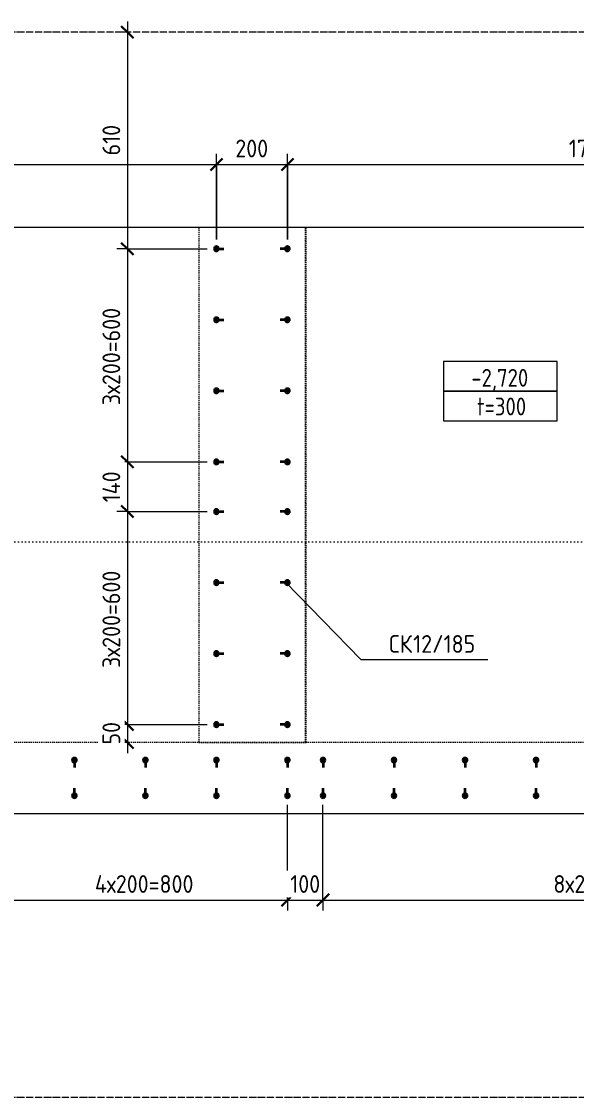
# Model space of a CAD drawing. Header units: millimetres. Extents: x 40349 to 61836, y -34600 to -479.
# Drawn here: x 58239 to 59802, y -34065 to -31035 of the extents above; entities that cross this region are included whole.
import ezdxf

# ---------------------------------------------------------------- set-up
doc = ezdxf.new("R2010")
doc.units = ezdxf.units.MM
for name, pattern in [('01 Штриховая _4 мм_', [6, 3.5, -2.5]), ('02 Штрихпунктирная _20 мм_', [25, 20, -2.5, 0, -2.5]), ('04 Пунктир 10мм', [10, 0, -10])]:
    doc.linetypes.add(name, pattern=pattern)
for name, color, linetype, lineweight in [('AA_Dim', 7, 'Continuous', 9), ('AA_Dim-20', 7, 'Continuous', 9), ('AA_Linii', 7, 'Continuous', 9), ('AA_Razrez', 7, 'Continuous', 9), ('AA_Vinoska', 7, 'Continuous', 9), ('AF_Perekritie', 7, 'Continuous', 20), ('AF_Perekritie_Опалубка', 253, 'Continuous', 20), ('AF_Stena_Опалубка', 253, 'Continuous', 20), ('KR_Armatura', 7, 'Continuous', 20), ('KR_Armatura_Tonkie', 7, 'Continuous', 20), ('KR_Fundament', 7, 'Continuous', 20), ('Оси', 7, 'Continuous', 9)]:
    doc.layers.add(name, color=color, linetype=linetype, lineweight=lineweight)
doc.styles.add('ISOCPEUR', font='isocpeur.TTF', dxfattribs={"width": 0.9, "height": 50})
doc.styles.add('ISOCPEUR_3', font='isocpeur.TTF', dxfattribs={"width": 0.85, "height": 50})
doc.dimstyles.new('01_Точн_3_знака__непрозр__1', dxfattribs={"dimscale": 304.8, "dimtxt": 50.137748, "dimasz": 0.111549, "dimexe": 0.098425, "dimexo": 0.065617, "dimgap": 0.016404, "dimtad": 1, "dimdec": 3, "dimrnd": 0.001, "dimdsep": 46, "dimtxsty": 'ISOCPEUR', "dimblk1": 'OBLIQUE', "dimblk2": 'OBLIQUE', "dimsah": 1, "dimcen": 0.09, "dimdle": 0.098425, "dimazin": 0, "dimtfac": 1, "dimtdec": 4, "dimtix": 1, "dimtmove": 0, "dimatfit": 3, "dimfxl": 1, "dimtvp": 1, "dimtfill": 1, "dimtolj": 1, "dimtzin": 0, "dimlwd": 18, "dimlwe": 18, "dimarcsym": 2})

# ---------------------------------------------------------------- blocks, each defined once
blk = doc.blocks.new('Лестница - Лестница-3665204-ФП_Вып')
at = {"layer": 'AF_Perekritie', "linetype": '01 Штриховая _4 мм_'}
for p, q in [((42842.8, -31615), (42540.1, -31615)), ((42540.1, -31615), (42540.1, -33065)), ((42842.8, -31615), (42840.1, -31615)), ((42840.1, -31615), (42840.1, -33065)), ((42842.8, -33065), (42842.8, -31615)), ((42540.1, -33065), (42842.8, -33065)), ((42840.1, -33065), (42842.8, -33065))]:
    blk.add_line(p, q, dxfattribs=at)
blk = doc.blocks.new('351_Ряд стержней П переменный шаг _НесАрм_РабПлоск_ - Тип 1-3823003-ФП_Вып')
at = {"layer": 'KR_Armatura_Tonkie', "lineweight": 35}
for points in [[(0, 832.5), (-0.2, 834.1), (-0.8, 835.5), (-1.8, 836.7), (-3, 837.7), (-4.4, 838.3), (-6, 838.5), (-7.6, 838.3), (-9, 837.7), (-10.2, 836.7), (-11.2, 835.5), (-11.8, 834.1), (-12, 832.5), (-11.8, 830.9), (-11.2, 829.5), (-10.2, 828.3), (-9, 827.3), (-7.6, 826.7), (-6, 826.5), (-4.1, 826.8), (-3, 827.3), (-1.8, 828.3), (-0.8, 829.5), (-0.2, 830.9)], [(100, 832.5), (99.8, 834.1), (99.2, 835.5), (98.2, 836.7), (97, 837.7), (95.6, 838.3), (94, 838.5), (92.4, 838.3), (91, 837.7), (89.8, 836.7), (88.8, 835.5), (88.2, 834.1), (88, 832.5), (88.2, 830.9), (88.8, 829.5), (89.8, 828.3), (91.2, 827.2), (92.4, 826.7), (94, 826.5), (95.6, 826.7), (97, 827.3), (98.2, 828.3), (99.2, 829.5), (99.8, 830.9)], [(0, 632.5), (-0.2, 634.1), (-0.8, 635.5), (-1.8, 636.7), (-3, 637.7), (-4.4, 638.3), (-6, 638.5), (-7.6, 638.3), (-9, 637.7), (-10.2, 636.7), (-11.2, 635.5), (-11.8, 634.1), (-12, 632.5), (-11.8, 630.9), (-11.2, 629.5), (-10.2, 628.3), (-9, 627.3), (-7.6, 626.7), (-6, 626.5), (-4.1, 626.8), (-3, 627.3), (-1.8, 628.3), (-0.8, 629.5), (-0.2, 630.9)], [(100, 632.5), (99.8, 634.1), (99.2, 635.5), (98.2, 636.7), (97, 637.7), (95.6, 638.3), (94, 638.5), (92.4, 638.3), (91, 637.7), (89.8, 636.7), (88.8, 635.5), (88.2, 634.1), (88, 632.5), (88.2, 630.9), (88.8, 629.5), (89.8, 628.3), (91.1, 627.3), (92.4, 626.7), (94, 626.5), (95.6, 626.7), (97, 627.3), (98.2, 628.3), (99.2, 629.5), (99.8, 630.9)], [(0, 432.5), (-0.2, 434.1), (-0.8, 435.5), (-1.8, 436.7), (-3, 437.7), (-4.4, 438.3), (-6, 438.5), (-7.6, 438.3), (-9, 437.7), (-10.2, 436.7), (-11.2, 435.5), (-11.8, 433.9), (-12, 432.5), (-11.8, 430.9), (-11.2, 429.5), (-10.2, 428.3), (-9, 427.3), (-7.6, 426.7), (-6, 426.5), (-4.1, 426.8), (-3, 427.3), (-1.8, 428.3), (-0.8, 429.5), (-0.2, 430.9)], [(100, 432.5), (99.8, 434.1), (99.2, 435.5), (98.2, 436.7), (97, 437.7), (95.6, 438.3), (94, 438.5), (92.4, 438.3), (91, 437.7), (89.8, 436.7), (88.8, 435.5), (88.2, 433.9), (88, 432.5), (88.2, 430.9), (88.8, 429.5), (89.8, 428.3), (91.2, 427.2), (92.4, 426.7), (94, 426.5), (95.6, 426.7), (97, 427.3), (98.2, 428.3), (99.2, 429.5), (99.8, 430.9)], [(0, 232.5), (-0.2, 234.1), (-0.8, 235.5), (-1.8, 236.7), (-3, 237.7), (-4.4, 238.3), (-6, 238.5), (-7.6, 238.3), (-9, 237.7), (-10.2, 236.7), (-11.2, 235.5), (-11.8, 234.1), (-12, 232.5), (-11.8, 230.9), (-11.2, 229.5), (-10.2, 228.3), (-9, 227.3), (-7.6, 226.7), (-6, 226.5), (-4.1, 226.8), (-3, 227.3), (-1.8, 228.3), (-0.8, 229.5), (-0.2, 230.9)], [(100, 232.5), (99.8, 234.1), (99.2, 235.5), (98.2, 236.7), (97, 237.7), (95.6, 238.3), (94, 238.5), (92.4, 238.3), (91, 237.7), (89.8, 236.7), (88.8, 235.5), (88.2, 234.1), (88, 232.5), (88.2, 230.9), (88.8, 229.5), (89.8, 228.3), (91.2, 227.2), (92.4, 226.7), (94, 226.5), (95.6, 226.7), (97, 227.3), (98.2, 228.3), (99.2, 229.5), (99.8, 230.9)]]:
    blk.add_hatch(color=256, dxfattribs=at).paths.add_polyline_path(points)
at = {"layer": 'KR_Armatura'}
for centre in [(-6, 832.5), (94, 832.5), (-6, 632.5), (94, 632.5), (-6, 432.5), (94, 432.5), (-6, 232.5), (94, 232.5)]:
    blk.add_circle(centre, 6, dxfattribs=at)
at = {"layer": 'KR_Armatura_Tonkie', "lineweight": 35}
for p, q in [((0, 832.5), (15, 832.5)), ((88, 832.5), (73, 832.5)), ((0, 632.5), (15, 632.5)), ((88, 632.5), (73, 632.5)), ((0, 432.5), (15, 432.5)), ((88, 432.5), (73, 432.5)), ((0, 232.5), (15, 232.5)), ((88, 232.5), (73, 232.5))]:
    blk.add_line(p, q, dxfattribs=at)
for centre, start, end in [((-6, 832.5), 360, 180), ((-6, 832.5), 180, 360), ((94, 832.5), 0, 180), ((94, 832.5), 180, 360), ((-6, 632.5), 360, 180), ((94, 632.5), 0, 180), ((-6, 632.5), 180, 360), ((94, 632.5), 180, 360), ((-6, 432.5), 360, 180), ((-6, 432.5), 180, 360), ((94, 432.5), 0, 180), ((94, 432.5), 180, 360), ((-6, 232.5), 360, 180), ((-6, 232.5), 180, 360), ((94, 232.5), 0, 180), ((94, 232.5), 180, 360)]:
    blk.add_arc(centre, 6, start, end, dxfattribs=at)
blk = doc.blocks.new('351_Ряд стержней П переменный шаг _НесАрм_РабПлоск_ - Тип 1-3825517-ФП_Вып')
at = {"layer": 'KR_Armatura_Tonkie', "lineweight": 35}
for points in [[(-6, 664), (-4.4, 664.2), (-3, 664.8), (-1.8, 665.8), (-0.8, 667), (-0.2, 668.4), (0, 670), (-0.5, 672.3), (-0.8, 673), (-1.8, 674.2), (-3, 675.2), (-4.4, 675.8), (-6, 676), (-7.6, 675.8), (-9, 675.2), (-10.2, 674.2), (-11.5, 672.3), (-11.8, 671.6), (-12, 670), (-11.8, 668.4), (-11.2, 667), (-10.2, 665.8), (-9, 664.8), (-7.6, 664.2)], [(194, 664), (195.6, 664.2), (197, 664.8), (198.2, 665.8), (199.2, 667), (199.8, 668.4), (200, 670), (199.5, 672.3), (199.2, 673), (198.2, 674.2), (197, 675.2), (195.6, 675.8), (194, 676), (192.4, 675.8), (191, 675.2), (189.8, 674.2), (188.5, 672.3), (188.2, 671.6), (188, 670), (188.2, 668.4), (188.8, 667), (189.8, 665.8), (191, 664.8), (192.4, 664.2)], [(-6, 464), (-4.4, 464.2), (-3, 464.8), (-1.8, 465.8), (-0.8, 467), (-0.2, 468.4), (0, 470), (-0.2, 471.6), (-0.8, 473), (-1.8, 474.2), (-3, 475.2), (-4.4, 475.8), (-6, 476), (-7.6, 475.8), (-9, 475.2), (-10.2, 474.2), (-11.2, 472.9), (-11.8, 471.6), (-12, 470), (-11.8, 468.4), (-11.2, 467), (-10.2, 465.8), (-9, 464.8), (-7.6, 464.2)], [(194, 464), (195.6, 464.2), (197, 464.8), (198.2, 465.8), (199.2, 467), (199.8, 468.4), (200, 470), (199.8, 471.6), (199.2, 473), (198.2, 474.2), (197, 475.2), (195.6, 475.8), (194, 476), (192.4, 475.8), (191, 475.2), (189.8, 474.2), (188.8, 473), (188.2, 471.6), (188, 470), (188.4, 467.9), (188.8, 467), (189.8, 465.8), (191, 464.8), (192.4, 464.2)], [(-6, 264), (-4.4, 264.2), (-3, 264.8), (-1.8, 265.8), (-0.8, 267), (-0.2, 268.4), (0, 270), (-0.2, 271.6), (-0.8, 273), (-1.8, 274.2), (-3, 275.2), (-4.4, 275.8), (-6, 276), (-7.6, 275.8), (-9, 275.2), (-10.2, 274.2), (-11.2, 272.9), (-11.8, 271.6), (-12, 270), (-11.8, 268.4), (-11.2, 267), (-10.2, 265.8), (-9, 264.8), (-7.6, 264.2)], [(194, 264), (195.6, 264.2), (197, 264.8), (198.2, 265.8), (199.2, 267), (199.8, 268.4), (200, 270), (199.8, 271.6), (199.2, 273), (198.2, 274.2), (197, 275.2), (195.6, 275.8), (194, 276), (192.4, 275.8), (191, 275.2), (189.8, 274.2), (188.8, 273), (188.2, 271.6), (188, 270), (188.2, 268.4), (188.8, 267), (189.8, 265.8), (191, 264.8), (192.4, 264.2)], [(-6, 64), (-4.4, 64.2), (-3, 64.8), (-1.8, 65.8), (-0.8, 67), (-0.2, 68.4), (0, 70), (-0.2, 71.6), (-0.8, 73), (-1.8, 74.2), (-3, 75.2), (-4.4, 75.8), (-6, 76), (-7.6, 75.8), (-9, 75.2), (-10.2, 74.2), (-11.3, 72.8), (-11.8, 71.6), (-12, 70), (-11.8, 68.4), (-11.2, 67), (-10.2, 65.8), (-9, 64.8), (-7.6, 64.2)], [(194, 64), (195.6, 64.2), (197, 64.8), (198.2, 65.8), (199.2, 67), (199.8, 68.4), (200, 70), (199.8, 71.6), (199.2, 73), (198.2, 74.2), (197, 75.2), (195.6, 75.8), (194, 76), (192.4, 75.8), (191, 75.2), (189.8, 74.2), (188.7, 72.8), (188.2, 71.6), (188, 70), (188.2, 68.4), (188.8, 67), (189.8, 65.8), (191, 64.8), (192.4, 64.2)], [(-6, -76), (-4.4, -75.8), (-3, -75.2), (-1.8, -74.2), (-0.8, -73), (-0.2, -71.6), (0, -70), (-0.2, -68.4), (-0.8, -67), (-1.8, -65.8), (-3, -64.8), (-4.4, -64.2), (-6, -64), (-7.6, -64.2), (-9, -64.8), (-10.2, -65.8), (-11.2, -67.1), (-11.8, -68.4), (-12, -70), (-11.8, -71.6), (-11.2, -73), (-10.2, -74.2), (-9, -75.2), (-7.6, -75.8)], [(194, -76), (195.6, -75.8), (197, -75.2), (198.2, -74.2), (199.2, -73), (199.8, -71.6), (200, -70), (199.8, -68.4), (199.2, -67), (198.2, -65.8), (197, -64.8), (195.6, -64.2), (194, -64), (192.4, -64.2), (191, -64.8), (189.8, -65.8), (188.8, -67), (188.2, -68.4), (188, -70), (188.2, -71.6), (188.8, -73), (189.8, -74.2), (191, -75.2), (192.4, -75.8)], [(-6, -276), (-4.4, -275.8), (-3, -275.2), (-1.8, -274.2), (-0.8, -273), (-0.2, -271.6), (0, -270), (-0.5, -267.8), (-0.8, -267), (-1.8, -265.8), (-3, -264.8), (-4.4, -264.2), (-6, -264), (-7.6, -264.2), (-9, -264.8), (-10.2, -265.8), (-11.2, -267.1), (-11.8, -268.4), (-12, -270), (-11.8, -271.6), (-11.2, -273), (-10.2, -274.2), (-9, -275.2), (-7.6, -275.8)], [(194, -276), (195.6, -275.8), (197, -275.2), (198.2, -274.2), (199.2, -273), (199.8, -271.6), (200, -270), (199.5, -267.8), (199.2, -267), (198.2, -265.8), (197, -264.8), (195.6, -264.2), (194, -264), (192.4, -264.2), (191, -264.8), (189.8, -265.8), (188.5, -267.8), (188.2, -268.4), (188, -270), (188.2, -271.6), (188.8, -273), (189.8, -274.2), (191, -275.2), (192.4, -275.8)], [(-6, -476), (-4.4, -475.8), (-3, -475.2), (-1.8, -474.2), (-0.8, -473), (-0.2, -471.6), (0, -470), (-0.2, -468.4), (-0.8, -467), (-1.8, -465.8), (-3, -464.8), (-4.4, -464.2), (-6, -464), (-7.6, -464.2), (-9, -464.8), (-10.2, -465.8), (-11.2, -467), (-11.8, -468.4), (-12, -470), (-11.6, -472.1), (-11.2, -473), (-10.2, -474.2), (-9, -475.2), (-7.6, -475.8)], [(194, -476), (195.6, -475.8), (197, -475.2), (198.2, -474.2), (199.2, -473), (199.8, -471.6), (200, -470), (199.8, -468.4), (199.2, -467), (198.2, -465.8), (197, -464.8), (195.6, -464.2), (194, -464), (192.4, -464.2), (191, -464.8), (189.8, -465.8), (188.8, -467), (188.2, -468.4), (188, -470), (188.4, -472.1), (188.8, -473), (189.8, -474.2), (191, -475.2), (192.4, -475.8)], [(-6, -676), (-4.4, -675.8), (-3, -675.2), (-1.8, -674.2), (-0.8, -673), (-0.2, -671.6), (0, -670), (-0.2, -668.4), (-0.8, -667), (-1.8, -665.8), (-3, -664.8), (-4.4, -664.2), (-6, -664), (-7.6, -664.2), (-9, -664.8), (-10.2, -665.8), (-11.2, -667.1), (-11.8, -668.4), (-12, -670), (-11.8, -671.6), (-11.2, -673), (-10.2, -674.2), (-9, -675.2), (-7.6, -675.8)], [(194, -676), (195.6, -675.8), (197, -675.2), (198.2, -674.2), (199.2, -673), (199.8, -671.6), (200, -670), (199.8, -668.4), (199.2, -667), (198.2, -665.8), (197, -664.8), (195.6, -664.2), (194, -664), (192.4, -664.2), (191, -664.8), (189.8, -665.8), (188.8, -667), (188.2, -668.4), (188, -670), (188.2, -671.6), (188.8, -673), (189.8, -674.2), (191, -675.2), (192.4, -675.8)]]:
    blk.add_hatch(color=256, dxfattribs=at).paths.add_polyline_path(points)
at = {"layer": 'KR_Armatura'}
for centre in [(-6, 670), (194, 670), (-6, 470), (194, 470), (-6, 270), (194, 270), (-6, 70), (194, 70), (-6, -70), (194, -70), (-6, -270), (194, -270), (-6, -470), (194, -470), (-6, -670), (194, -670)]:
    blk.add_circle(centre, 6, dxfattribs=at)
at = {"layer": 'KR_Armatura_Tonkie', "lineweight": 35}
for p, q in [((0, 670), (15, 670)), ((188, 670), (173, 670)), ((0, 470), (15, 470)), ((188, 470), (173, 470)), ((0, 270), (15, 270)), ((188, 270), (173, 270)), ((0, 70), (15, 70)), ((188, 70), (173, 70)), ((0, -70), (15, -70)), ((188, -70), (173, -70)), ((0, -270), (15, -270)), ((188, -270), (173, -270)), ((0, -470), (15, -470)), ((188, -470), (173, -470)), ((0, -670), (15, -670)), ((188, -670), (173, -670))]:
    blk.add_line(p, q, dxfattribs=at)
for centre, start, end in [((-6, 670), 360, 180), ((-6, 670), 180, 360), ((194, 670), 0, 180), ((194, 670), 180, 360), ((-6, 470), 360, 180), ((-6, 470), 180, 360), ((194, 470), 0, 180), ((194, 470), 180, 360), ((-6, 270), 360, 180), ((194, 270), 0, 180), ((-6, 270), 180, 360), ((194, 270), 180, 360), ((-6, 70), 360, 180), ((-6, 70), 180, 360), ((194, 70), 0, 180), ((194, 70), 180, 360), ((-6, -70), 360, 180), ((-6, -70), 180, 360), ((194, -70), 0, 180), ((194, -70), 180, 360), ((-6, -270), 360, 180), ((-6, -270), 180, 360), ((194, -270), 0, 180), ((194, -270), 180, 0), ((-6, -470), 360, 180), ((-6, -470), 180, 360), ((194, -470), 0, 180), ((194, -470), 180, 360), ((-6, -670), 360, 180), ((194, -670), 0, 180), ((-6, -670), 180, 360), ((194, -670), 180, 360)]:
    blk.add_arc(centre, 6, start, end, dxfattribs=at)
blk = doc.blocks.new('351_Ряд стержней П переменный шаг _НесАрм_РабПлоск_ - Тип 1-3822415-ФП_Вып')
at = {"layer": 'KR_Armatura_Tonkie', "lineweight": 35}
for points in [[(0, -250), (-0.2, -248.4), (-0.8, -247), (-1.8, -245.8), (-3, -244.8), (-4.4, -244.2), (-6, -244), (-7.6, -244.2), (-9, -244.8), (-10.2, -245.8), (-11.2, -247), (-11.8, -248.4), (-12, -250), (-11.8, -251.6), (-11.2, -253), (-10.2, -254.2), (-9, -255.2), (-7.6, -255.8), (-6, -256), (-4.1, -255.7), (-3, -255.2), (-1.8, -254.2), (-0.7, -252.9), (-0.2, -251.6)], [(100, -250), (99.8, -248.4), (99.2, -247), (98.2, -245.8), (97, -244.8), (95.6, -244.2), (94, -244), (92.4, -244.2), (91, -244.8), (89.8, -245.8), (88.8, -247), (88.2, -248.4), (88, -250), (88.2, -251.6), (88.8, -253), (89.8, -254.2), (91, -255.2), (92.4, -255.8), (94, -256), (95.6, -255.8), (97, -255.2), (98.2, -254.2), (99.3, -252.9), (99.8, -251.6)], [(0, -450), (-0.2, -448.4), (-0.8, -447), (-1.8, -445.8), (-3, -444.8), (-4.4, -444.2), (-6, -444), (-7.6, -444.2), (-9, -444.8), (-10.2, -445.8), (-11.2, -447), (-11.8, -448.4), (-12, -450), (-11.8, -451.6), (-11.2, -453), (-10.2, -454.2), (-9, -455.2), (-7.6, -455.8), (-6, -456), (-4.1, -455.7), (-3, -455.2), (-1.8, -454.2), (-0.8, -453), (-0.2, -451.6)], [(100, -450), (99.8, -448.4), (99.2, -447), (98.2, -445.8), (97, -444.8), (95.6, -444.2), (94, -444), (92.4, -444.2), (91, -444.8), (89.4, -446.2), (88.8, -447), (88.2, -448.4), (88, -450), (88.2, -451.6), (88.8, -453), (89.8, -454.2), (91.2, -455.3), (92.4, -455.8), (94, -456), (95.6, -455.8), (97, -455.2), (98.2, -454.2), (99.2, -453), (99.8, -451.6)], [(0, -650), (-0.2, -648.4), (-0.8, -647), (-1.8, -645.8), (-3, -644.8), (-4.4, -644.2), (-6, -644), (-7.6, -644.2), (-9, -644.8), (-10.2, -645.8), (-11.2, -647), (-11.8, -648.4), (-12, -650), (-11.8, -651.6), (-11.2, -653), (-10.2, -654.2), (-9, -655.2), (-7.6, -655.8), (-6, -656), (-4.1, -655.7), (-3, -655.2), (-1.8, -654.2), (-0.8, -653), (-0.2, -651.6)], [(100, -650), (99.8, -648.4), (99.2, -647), (98.2, -645.8), (97, -644.8), (95.6, -644.2), (94, -644), (92.4, -644.2), (91, -644.8), (89.8, -645.8), (88.8, -647), (88.2, -648.4), (88, -650), (88.2, -651.6), (88.8, -653), (89.8, -654.2), (91.2, -655.3), (92.4, -655.8), (94, -656), (95.6, -655.8), (97, -655.2), (98.2, -654.2), (99.2, -653), (99.8, -651.6)], [(0, -850), (-0.2, -848.4), (-0.8, -847), (-1.8, -845.8), (-3, -844.8), (-4.4, -844.2), (-6, -844), (-7.6, -844.2), (-9, -844.8), (-10.2, -845.8), (-11.2, -847), (-11.8, -848.4), (-12, -850), (-11.8, -851.6), (-11.2, -853), (-10.2, -854.2), (-9, -855.2), (-7.6, -855.8), (-6, -856), (-4.1, -855.7), (-3, -855.2), (-1.8, -854.2), (-0.8, -853), (-0.2, -851.6)], [(100, -850), (99.8, -848.4), (99.2, -847), (98.2, -845.8), (97, -844.8), (95.6, -844.2), (94, -844), (92.4, -844.2), (91, -844.8), (89.8, -845.8), (88.8, -847), (88.2, -848.4), (88, -850), (88.2, -851.6), (88.8, -853), (90, -854.4), (91, -855.2), (92.4, -855.8), (94, -856), (95.6, -855.8), (97, -855.2), (98.2, -854.2), (99.2, -853), (99.8, -851.6)]]:
    blk.add_hatch(color=256, dxfattribs=at).paths.add_polyline_path(points)
at = {"layer": 'KR_Armatura'}
for centre in [(-6, -250), (94, -250), (-6, -450), (94, -450), (-6, -650), (94, -650), (-6, -850), (94, -850)]:
    blk.add_circle(centre, 6, dxfattribs=at)
at = {"layer": 'KR_Armatura_Tonkie', "lineweight": 35}
for p, q in [((0, -250), (15, -250)), ((88, -250), (73, -250)), ((0, -450), (15, -450)), ((88, -450), (73, -450)), ((0, -650), (15, -650)), ((88, -650), (73, -650)), ((0, -850), (15, -850)), ((88, -850), (73, -850))]:
    blk.add_line(p, q, dxfattribs=at)
for centre, start, end in [((-6, -250), 360, 180), ((-6, -250), 180, 360), ((94, -250), 0, 180), ((94, -250), 180, 360), ((-6, -450), 360, 180), ((-6, -450), 180, 360), ((94, -450), 0, 180), ((94, -450), 180, 360), ((-6, -650), 360, 180), ((-6, -650), 180, 360), ((94, -650), 0, 180), ((94, -650), 180, 360), ((-6, -850), 360, 180), ((94, -850), 0, 180), ((-6, -850), 180, 360), ((94, -850), 180, 360)]:
    blk.add_arc(centre, 6, start, end, dxfattribs=at)
blk = doc.blocks.new('DIMBLOCK72-ФП_Вып')
at = {"layer": 'AA_Dim-20', "lineweight": 18}
for p, q in [((58188, -33508.9), (58188, -33241)), ((58988, -33508.9), (58988, -33241)), ((59088, -33508.9), (59088, -33241)), ((58188, -33508.9), (58988, -33508.9)), ((58188, -33508.9), (58188, -33538.9)), ((58988, -33508.9), (58988, -33538.9)), ((59088, -33508.9), (59088, -33538.9))]:
    blk.add_line(p, q, dxfattribs=at)
at = {"layer": 'AA_Dim-20', "lineweight": 30}
for p, q in [((58188, -33508.9), (58171, -33525.9)), ((58188, -33508.9), (58205, -33491.9)), ((58988, -33508.9), (58971, -33525.9)), ((58988, -33508.9), (59005, -33491.9)), ((59088, -33508.9), (59071, -33525.9)), ((59088, -33508.9), (59105, -33491.9))]:
    blk.add_line(p, q, dxfattribs=at)
at = {"layer": 'AA_Dim-20', "color": 0, "lineweight": 18, "insert": (58445.7, -33438.8), "char_height": 50, "width": 341.693, "attachment_point": 1, "line_spacing_factor": 1.135194, "style": 'ISOCPEUR', "bg_fill": 3, "box_fill_scale": 1.25, "bg_fill_color": 256, "bg_fill_true_color": 13158600, "bg_fill_transparency": 0}
blk.add_mtext('4х200=800', dxfattribs=at)
blk = doc.blocks.new('_None')
blk = doc.blocks.new('DIMBLOCK73-ФП_Вып')
at = {"layer": 'AA_Dim-20', "lineweight": 18}
for p, q in [((58988, -33508.9), (58988, -33241)), ((59088, -33508.9), (59088, -33241)), ((58988, -33508.9), (59088, -33508.9)), ((58988, -33508.9), (58988, -33538.9)), ((59088, -33508.9), (59088, -33538.9))]:
    blk.add_line(p, q, dxfattribs=at)
at = {"layer": 'AA_Dim-20', "lineweight": 30}
for p, q in [((58988, -33508.9), (58971, -33525.9)), ((58988, -33508.9), (59005, -33491.9)), ((59088, -33508.9), (59071, -33525.9)), ((59088, -33508.9), (59105, -33491.9))]:
    blk.add_line(p, q, dxfattribs=at)
at = {"layer": 'AA_Dim-20', "color": 0, "lineweight": 18, "insert": (58995.9, -33438.8), "char_height": 50, "width": 101.032, "attachment_point": 1, "line_spacing_factor": 1.135194, "style": 'ISOCPEUR', "bg_fill": 3, "box_fill_scale": 1.25, "bg_fill_color": 256, "bg_fill_true_color": 13158600, "bg_fill_transparency": 0}
blk.add_mtext('100', dxfattribs=at)
blk = doc.blocks.new('DIMBLOCK74-ФП_Вып')
at = {"layer": 'AA_Dim-20', "lineweight": 18}
for p, q in [((59088, -33508.9), (59088, -33241)), ((60688, -33508.9), (60688, -33241)), ((60788, -33508.9), (60788, -33241)), ((59088, -33508.9), (60688, -33508.9)), ((59088, -33508.9), (59088, -33538.9)), ((60688, -33508.9), (60688, -33538.9)), ((60788, -33508.9), (60788, -33538.9))]:
    blk.add_line(p, q, dxfattribs=at)
at = {"layer": 'AA_Dim-20', "lineweight": 30}
for p, q in [((59088, -33508.9), (59071, -33525.9)), ((59088, -33508.9), (59105, -33491.9)), ((60688, -33508.9), (60671, -33525.9)), ((60688, -33508.9), (60705, -33491.9)), ((60788, -33508.9), (60771, -33525.9)), ((60788, -33508.9), (60805, -33491.9))]:
    blk.add_line(p, q, dxfattribs=at)
at = {"layer": 'AA_Dim-20', "color": 0, "lineweight": 18, "insert": (59736.7, -33438.8), "char_height": 50, "width": 363.262, "attachment_point": 1, "line_spacing_factor": 1.135194, "style": 'ISOCPEUR', "bg_fill": 3, "box_fill_scale": 1.25, "bg_fill_color": 256, "bg_fill_true_color": 13158600, "bg_fill_transparency": 0}
blk.add_mtext('8х200=1600', dxfattribs=at)
blk = doc.blocks.new('DIMBLOCK77-ФП_Вып')
at = {"layer": 'AA_Dim-20', "lineweight": 30}
for p, q in [((58537.1, -31065), (58520.1, -31048)), ((58537.1, -31065), (58554.1, -31082)), ((58537.1, -31675), (58520.1, -31658)), ((58537.1, -31675), (58554.1, -31692))]:
    blk.add_line(p, q, dxfattribs=at)
at = {"layer": 'AA_Dim-20', "lineweight": 18}
for p, q in [((58537.1, -31035), (58537.1, -31675)), ((58537.1, -31065), (58507.1, -31065)), ((58537.1, -31065), (58541.2, -31065)), ((58537.1, -31675), (58507.1, -31675)), ((58537.1, -31675), (58762, -31675))]:
    blk.add_line(p, q, dxfattribs=at)
at = {"layer": 'AA_Dim-20', "color": 0, "lineweight": 18, "insert": (58467, -31412.1), "char_height": 50, "width": 101.032, "attachment_point": 1, "rotation": 90, "line_spacing_factor": 1.135194, "style": 'ISOCPEUR', "bg_fill": 3, "box_fill_scale": 1.25, "bg_fill_color": 256, "bg_fill_true_color": 13158600, "bg_fill_transparency": 0}
blk.add_mtext('610', dxfattribs=at)
blk = doc.blocks.new('DIMBLOCK78-ФП_Вып')
at = {"layer": 'AA_Dim-20', "lineweight": 30}
for p, q in [((58537.1, -31675), (58520.1, -31658)), ((58537.1, -31675), (58554.1, -31692)), ((58537.1, -32275), (58520.1, -32258)), ((58537.1, -32275), (58554.1, -32292)), ((58537.1, -32415), (58520.1, -32398)), ((58537.1, -32415), (58554.1, -32432))]:
    blk.add_line(p, q, dxfattribs=at)
at = {"layer": 'AA_Dim-20', "lineweight": 18}
for p, q in [((58537.1, -31675), (58507.1, -31675)), ((58537.1, -31675), (58537.1, -32275)), ((58537.1, -31675), (58762, -31675)), ((58537.1, -32275), (58507.1, -32275)), ((58537.1, -32275), (58762, -32275)), ((58537.1, -32415), (58507.1, -32415)), ((58537.1, -32415), (58762, -32415))]:
    blk.add_line(p, q, dxfattribs=at)
at = {"layer": 'AA_Dim-20', "color": 0, "lineweight": 18, "insert": (58467, -32115.5), "char_height": 50, "width": 337.153, "attachment_point": 1, "rotation": 90, "line_spacing_factor": 1.135194, "style": 'ISOCPEUR', "bg_fill": 3, "box_fill_scale": 1.25, "bg_fill_color": 256, "bg_fill_true_color": 13158600, "bg_fill_transparency": 0}
blk.add_mtext('3х200=600', dxfattribs=at)
blk = doc.blocks.new('DIMBLOCK79-ФП_Вып')
at = {"layer": 'AA_Dim-20', "lineweight": 30}
for p, q in [((58537.1, -32275), (58520.1, -32258)), ((58537.1, -32275), (58554.1, -32292)), ((58537.1, -32415), (58520.1, -32398)), ((58537.1, -32415), (58554.1, -32432))]:
    blk.add_line(p, q, dxfattribs=at)
at = {"layer": 'AA_Dim-20', "lineweight": 18}
for p, q in [((58537.1, -32275), (58507.1, -32275)), ((58537.1, -32275), (58537.1, -32415)), ((58537.1, -32275), (58762, -32275)), ((58537.1, -32415), (58507.1, -32415)), ((58537.1, -32415), (58762, -32415))]:
    blk.add_line(p, q, dxfattribs=at)
at = {"layer": 'AA_Dim-20', "color": 0, "lineweight": 18, "insert": (58467, -32389), "char_height": 50, "width": 105.573, "attachment_point": 1, "rotation": 90, "line_spacing_factor": 1.135194, "style": 'ISOCPEUR', "bg_fill": 3, "box_fill_scale": 1.25, "bg_fill_color": 256, "bg_fill_true_color": 13158600, "bg_fill_transparency": 0}
blk.add_mtext('140', dxfattribs=at)
blk = doc.blocks.new('DIMBLOCK80-ФП_Вып')
at = {"layer": 'AA_Dim-20', "lineweight": 18}
for p, q in [((58537.1, -32415), (58507.1, -32415)), ((58537.1, -32415), (58537.1, -33015)), ((58537.1, -32415), (58762, -32415)), ((58537.1, -33015), (58507.1, -33015)), ((58537.1, -33015), (58762, -33015)), ((58537.1, -33065), (58507.1, -33065)), ((58537.1, -33065), (58541.2, -33065))]:
    blk.add_line(p, q, dxfattribs=at)
at = {"layer": 'AA_Dim-20', "lineweight": 30}
for p, q in [((58537.1, -32415), (58520.1, -32398)), ((58537.1, -32415), (58554.1, -32432)), ((58537.1, -33015), (58520.1, -32998)), ((58537.1, -33015), (58554.1, -33032)), ((58537.1, -33065), (58520.1, -33048)), ((58537.1, -33065), (58554.1, -33082))]:
    blk.add_line(p, q, dxfattribs=at)
at = {"layer": 'AA_Dim-20', "color": 0, "lineweight": 18, "insert": (58467, -32855.5), "char_height": 50, "width": 337.153, "attachment_point": 1, "rotation": 90, "line_spacing_factor": 1.135194, "style": 'ISOCPEUR', "bg_fill": 3, "box_fill_scale": 1.25, "bg_fill_color": 256, "bg_fill_true_color": 13158600, "bg_fill_transparency": 0}
blk.add_mtext('3х200=600', dxfattribs=at)
blk = doc.blocks.new('DIMBLOCK81-ФП_Вып')
at = {"layer": 'AA_Dim-20', "lineweight": 18}
for p, q in [((58537.1, -33015), (58507.1, -33015)), ((58537.1, -33015), (58537.1, -33095)), ((58537.1, -33015), (58762, -33015)), ((58537.1, -33065), (58507.1, -33065)), ((58537.1, -33065), (58541.2, -33065))]:
    blk.add_line(p, q, dxfattribs=at)
at = {"layer": 'AA_Dim-20', "lineweight": 30}
for p, q in [((58537.1, -33015), (58520.1, -32998)), ((58537.1, -33015), (58554.1, -33032)), ((58537.1, -33065), (58520.1, -33048)), ((58537.1, -33065), (58554.1, -33082))]:
    blk.add_line(p, q, dxfattribs=at)
at = {"layer": 'AA_Dim-20', "color": 0, "lineweight": 18, "insert": (58467, -33071.2), "char_height": 50, "width": 74.923, "attachment_point": 1, "rotation": 90, "line_spacing_factor": 1.135194, "style": 'ISOCPEUR', "bg_fill": 3, "box_fill_scale": 1.25, "bg_fill_color": 256, "bg_fill_true_color": 13158600, "bg_fill_transparency": 0}
blk.add_mtext('50', dxfattribs=at)
blk = doc.blocks.new('042_М_ФундПлиты_ТолщинаОтметка - 042_М_ФундПлиты_ТолщинаОтметка-647274-ФП_Вып')
at = {"layer": 'AA_Vinoska'}
for p, q in [((8, 4.17), (-8, 4.17)), ((-8, 4.17), (-8, 0)), ((8, 0), (8, 4.17)), ((8, 0), (-8, 0)), ((-8, 0), (-8, -4.17)), ((-8, 0), (8, 0)), ((8, -4.17), (8, 0)), ((-8, -4.17), (8, -4.17))]:
    blk.add_line(p, q, dxfattribs=at)
blk = doc.blocks.new('DIMBLOCK96-ФП_Вып')
at = {"layer": 'AA_Dim-20', "lineweight": 18}
for p, q in [((57423, -31649), (57423, -31407.6)), ((58788, -31649), (58788, -31407.6)), ((57423, -31437.6), (58788, -31437.6)), ((57423, -31437.6), (57423, -31649)), ((58788, -31437.6), (58788, -31649))]:
    blk.add_line(p, q, dxfattribs=at)
at = {"layer": 'AA_Dim-20', "lineweight": 30}
for p, q in [((57423, -31437.6), (57440, -31420.6)), ((58788, -31437.6), (58805, -31420.6)), ((57423, -31437.6), (57406, -31454.6)), ((58788, -31437.6), (58771, -31454.6))]:
    blk.add_line(p, q, dxfattribs=at)
at = {"layer": 'AA_Dim-20', "color": 0, "lineweight": 18, "insert": (58047.8, -31367.5), "char_height": 50, "width": 138.494, "attachment_point": 1, "line_spacing_factor": 1.135194, "style": 'ISOCPEUR', "bg_fill": 3, "box_fill_scale": 1.25, "bg_fill_color": 256, "bg_fill_true_color": 13158600, "bg_fill_transparency": 0}
blk.add_mtext('1365', dxfattribs=at)
blk = doc.blocks.new('_Oblique')
at = {"color": 0, "linetype": 'ByBlock', "lineweight": -2}
blk.add_line((-0.5, -0.5), (0.5, 0.5), dxfattribs=at)
blk = doc.blocks.new('DIMBLOCK97-ФП_Вып')
at = {"layer": 'AA_Dim-20', "lineweight": 18}
for p, q in [((58788, -31649), (58788, -31407.6)), ((58988, -31649), (58988, -31407.6)), ((58788, -31437.6), (58988, -31437.6)), ((58788, -31437.6), (58788, -31649)), ((58988, -31437.6), (58988, -31649))]:
    blk.add_line(p, q, dxfattribs=at)
at = {"layer": 'AA_Dim-20', "lineweight": 30}
for p, q in [((58788, -31437.6), (58805, -31420.6)), ((58988, -31437.6), (59005, -31420.6)), ((58788, -31437.6), (58771, -31454.6)), ((58988, -31437.6), (58971, -31454.6))]:
    blk.add_line(p, q, dxfattribs=at)
at = {"layer": 'AA_Dim-20', "color": 0, "lineweight": 18, "insert": (58841.2, -31367.5), "char_height": 50, "width": 112.384, "attachment_point": 1, "line_spacing_factor": 1.135194, "style": 'ISOCPEUR', "bg_fill": 3, "box_fill_scale": 1.25, "bg_fill_color": 256, "bg_fill_true_color": 13158600, "bg_fill_transparency": 0}
blk.add_mtext('200', dxfattribs=at)
blk = doc.blocks.new('DIMBLOCK98-ФП_Вып')
at = {"layer": 'AA_Dim-20', "lineweight": 18}
for p, q in [((58988, -31649), (58988, -31407.6)), ((60688, -31649), (60688, -31407.6)), ((58988, -31437.6), (60688, -31437.6)), ((58988, -31437.6), (58988, -31649)), ((60688, -31437.6), (60688, -31649))]:
    blk.add_line(p, q, dxfattribs=at)
at = {"layer": 'AA_Dim-20', "lineweight": 30}
for p, q in [((58988, -31437.6), (59005, -31420.6)), ((60688, -31437.6), (60705, -31420.6)), ((58988, -31437.6), (58971, -31454.6)), ((60688, -31437.6), (60671, -31454.6))]:
    blk.add_line(p, q, dxfattribs=at)
at = {"layer": 'AA_Dim-20', "color": 0, "lineweight": 18, "insert": (59780.3, -31367.5), "char_height": 50, "width": 138.494, "attachment_point": 1, "line_spacing_factor": 1.135194, "style": 'ISOCPEUR', "bg_fill": 3, "box_fill_scale": 1.25, "bg_fill_color": 256, "bg_fill_true_color": 13158600, "bg_fill_transparency": 0}
blk.add_mtext('1700', dxfattribs=at)
blk = doc.blocks.new('042_М_Арматуры - Диам длина поз _ Комментарий-2260297-ФП_Вып')
at = {"layer": 'AA_Vinoska'}
blk.add_line((-8, 0), (8, 0), dxfattribs=at)

msp = doc.modelspace()

# ---------------------------------------------------------------- linework, layer by layer
at = {"layer": 'AA_Linii', "lineweight": 20}
for p, q in [((58788.0452, -31629), (58788.0452, -31631)), ((58988.0452, -31629), (58988.0452, -31631)), ((58788.0452, -31669), (58788.0452, -31681)), ((58988.0452, -31669), (58988.0452, -31681))]:
    msp.add_line(p, q, dxfattribs=at)
at = {"layer": 'AA_Razrez', "linetype": '04 Пунктир 10мм'}
msp.add_line((56533.6956, -32500.466), (61297.6404, -32500.466), dxfattribs=at)
at = {"layer": 'AA_Vinoska'}
for p, q in [((58982.5799, -32613.4047), (59194.8377, -32831.8148)), ((59194.8377, -32831.8148), (59231.7521, -32831.8148))]:
    msp.add_line(p, q, dxfattribs=at)
at = {"layer": 'AF_Stena_Опалубка', "linetype": '01 Штриховая _4 мм_'}
for p, q in [((60638.0452, -33065), (57473.0452, -33065)), ((57473.0452, -33265), (60838.0452, -33265))]:
    msp.add_line(p, q, dxfattribs=at)
at = {"layer": 'KR_Fundament'}
for p, q in [((60838.0452, -31615), (57273.0452, -31615)), ((57273.0452, -33265), (60838.0452, -33265))]:
    msp.add_line(p, q, dxfattribs=at)
at = {"layer": 'Оси', "linetype": '02 Штрихпунктирная _20 мм_'}
msp.add_line((61735.9623, -34065), (56660.9339, -34065), dxfattribs=at)

# ---------------------------------------------------------------- block references
at = {"layer": 'AA_Vinoska', "xscale": 19.99999999999999, "yscale": 19.99999999999999, "zscale": 19.99999999999999}
for name, p in [('042_М_ФундПлиты_ТолщинаОтметка - 042_М_ФундПлиты_ТолщинаОтметка-647274-ФП_Вып', (59587.429, -32075.993)), ('042_М_Арматуры - Диам длина поз _ Комментарий-2260297-ФП_Вып', (59391.7521, -32831.8148))]:
    msp.add_blockref(name, p, dxfattribs=at)
at = {"layer": 'AF_Perekritie_Опалубка', "linetype": '01 Штриховая _4 мм_'}
msp.add_blockref('Лестница - Лестница-3665204-ФП_Вып', (16197.9836, 0), dxfattribs=at)
at = {"layer": 'KR_Armatura_Tonkie', "lineweight": 35}
msp.add_blockref('351_Ряд стержней П переменный шаг _НесАрм_РабПлоск_ - Тип 1-3825517-ФП_Вып', (58794.0452, -32345), dxfattribs=at)
at = {"layer": 'KR_Armatura_Tonkie', "lineweight": 35, "rotation": 270.0000000000003}
for name, p in [('351_Ряд стержней П переменный шаг _НесАрм_РабПлоск_ - Тип 1-3823003-ФП_Вып', (58155.5452, -33121)), ('351_Ряд стержней П переменный шаг _НесАрм_РабПлоск_ - Тип 1-3822415-ФП_Вып', (59938.0452, -33121))]:
    msp.add_blockref(name, p, dxfattribs=at)

# ---------------------------------------------------------------- texts
at = {"layer": 'AA_Vinoska', "char_height": 50, "attachment_point": 1}
for s, insert, width, style in [('-2,720', (59505.6373, -32013.3905), 201.704575, 'ISOCPEUR_3'), ('t=300', (59521.4923, -32094.128), 178.535806, 'ISOCPEUR_3'), ('СК', (59274.0449, -32762.8099), 82.253137, 'ISOCPEUR'), ('12/185', (59341.9105, -32762.8099), 210.683475, 'ISOCPEUR')]:
    msp.add_mtext(s, dxfattribs=dict(at, insert=insert, width=width, style=style))

# ---------------------------------------------------------------- next in the draw order: dimensions: what is measured, and where the dimension line sits
at = {"layer": 'AA_Dim', "lineweight": 18}
dim = msp.add_linear_dim(base=(58537.127, -31675), p1=(58561.1686, -31065), p2=(58782.0452, -31675), angle=90, text='610', dimstyle='01_Точн_3_знака__непрозр__1', override={"dimpost": '<>', "dimblk1": 'None', "dimblk2": 'None', "dimsah": 1, "dimfxl": 648.757647}, dxfattribs=at)
dim.commit()
dim.dimension.update_dxf_attribs({"geometry": 'DIMBLOCK77-ФП_Вып', "text_midpoint": (58507.127, -31370)})
dim = msp.add_linear_dim(base=(58988.0452, -33508.8933), p1=(58188.0452, -33221), p2=(58988.0452, -33221), text='4х200=800', dimstyle='01_Точн_3_знака__непрозр__1', override={"dimpost": '<>', "dimblk1": 'None', "dimblk2": 'None', "dimsah": 1, "dimfxl": 800}, dxfattribs=at)
dim.commit()
dim.dimension.update_dxf_attribs({"geometry": 'DIMBLOCK72-ФП_Вып', "text_midpoint": (58588.0452, -33478.8933)})

# ---------------------------------------------------------------- next in the draw order: linework, layer by layer
at = {"layer": 'Оси', "linetype": '02 Штрихпунктирная _20 мм_'}
msp.add_line((61735.9623, -31065), (56660.9339, -31065), dxfattribs=at)

# ---------------------------------------------------------------- next in the draw order: dimensions: what is measured, and where the dimension line sits
at = {"layer": 'AA_Dim', "lineweight": 18}
dim = msp.add_linear_dim(base=(58537.127, -32275), p1=(58782.0452, -31675), p2=(58782.0452, -32275), angle=90, text='3х200=600', dimstyle='01_Точн_3_знака__непрозр__1', override={"dimpost": '<>', "dimblk1": 'None', "dimblk2": 'None', "dimsah": 1, "dimfxl": 600}, dxfattribs=at)
dim.commit()
dim.dimension.update_dxf_attribs({"geometry": 'DIMBLOCK78-ФП_Вып', "text_midpoint": (58507.127, -31975)})
dim = msp.add_linear_dim(base=(59088.0452, -33508.8933), p1=(58988.0452, -33221), p2=(59088.0452, -33221), text='100', dimstyle='01_Точн_3_знака__непрозр__1', override={"dimpost": '<>', "dimblk1": 'None', "dimblk2": 'None', "dimsah": 1, "dimfxl": 100}, dxfattribs=at)
dim.commit()
dim.dimension.update_dxf_attribs({"geometry": 'DIMBLOCK73-ФП_Вып', "text_midpoint": (59038.0452, -33478.8933)})

# ---------------------------------------------------------------- next in the draw order: dimensions: what is measured, and where the dimension line sits
dim = msp.add_linear_dim(base=(58788.0452, -31437.6371), p1=(57423.0452, -31669), p2=(58788.0452, -31669), dimstyle='01_Точн_3_знака__непрозр__1', override={"dimpost": '<>', "dimfxl": 1365}, dxfattribs=at)
dim.commit()
dim.dimension.update_dxf_attribs({"geometry": 'DIMBLOCK96-ФП_Вып', "text_midpoint": (58105.5452, -31407.6371)})
dim = msp.add_linear_dim(base=(58537.127, -32415), p1=(58782.0452, -32275), p2=(58782.0452, -32415), angle=90, text='140', dimstyle='01_Точн_3_знака__непрозр__1', override={"dimpost": '<>', "dimblk1": 'None', "dimblk2": 'None', "dimsah": 1, "dimfxl": 140}, dxfattribs=at)
dim.commit()
dim.dimension.update_dxf_attribs({"geometry": 'DIMBLOCK79-ФП_Вып', "text_midpoint": (58507.127, -32345)})
dim = msp.add_linear_dim(base=(60688.0452, -33508.8933), p1=(59088.0452, -33221), p2=(60688.0452, -33221), text='8х200=1600', dimstyle='01_Точн_3_знака__непрозр__1', override={"dimpost": '<>', "dimblk1": 'None', "dimblk2": 'None', "dimsah": 1, "dimfxl": 1600}, dxfattribs=at)
dim.commit()
dim.dimension.update_dxf_attribs({"geometry": 'DIMBLOCK74-ФП_Вып', "text_midpoint": (59888.0452, -33478.8933)})

# ---------------------------------------------------------------- next in the draw order: dimensions: what is measured, and where the dimension line sits
dim = msp.add_linear_dim(base=(58988.0452, -31437.6371), p1=(58788.0452, -31669), p2=(58988.0452, -31669), dimstyle='01_Точн_3_знака__непрозр__1', override={"dimpost": '<>', "dimfxl": 200}, dxfattribs=at)
dim.commit()
dim.dimension.update_dxf_attribs({"geometry": 'DIMBLOCK97-ФП_Вып', "text_midpoint": (58888.0452, -31407.6371)})
dim = msp.add_linear_dim(base=(58537.127, -33015), p1=(58782.0452, -32415), p2=(58782.0452, -33015), angle=90, text='3х200=600', dimstyle='01_Точн_3_знака__непрозр__1', override={"dimpost": '<>', "dimblk1": 'None', "dimblk2": 'None', "dimsah": 1, "dimfxl": 600}, dxfattribs=at)
dim.commit()
dim.dimension.update_dxf_attribs({"geometry": 'DIMBLOCK80-ФП_Вып', "text_midpoint": (58507.127, -32715)})

# ---------------------------------------------------------------- next in the draw order: dimensions: what is measured, and where the dimension line sits
dim = msp.add_linear_dim(base=(60688.0452, -31437.6371), p1=(58988.0452, -31669), p2=(60688.0452, -31669), dimstyle='01_Точн_3_знака__непрозр__1', override={"dimpost": '<>', "dimfxl": 1700}, dxfattribs=at)
dim.commit()
dim.dimension.update_dxf_attribs({"geometry": 'DIMBLOCK98-ФП_Вып', "text_midpoint": (59838.0452, -31407.6371)})
dim = msp.add_linear_dim(base=(58537.127, -33065), p1=(58782.0452, -33015), p2=(58561.1686, -33065), angle=90, text='50', dimstyle='01_Точн_3_знака__непрозр__1', override={"dimpost": '<>', "dimblk1": 'None', "dimblk2": 'None', "dimsah": 1, "dimfxl": 226.465195}, dxfattribs=at)
dim.commit()
dim.dimension.update_dxf_attribs({"geometry": 'DIMBLOCK81-ФП_Вып', "text_midpoint": (58507.127, -33040)})

doc.saveas('drawing.dxf')
